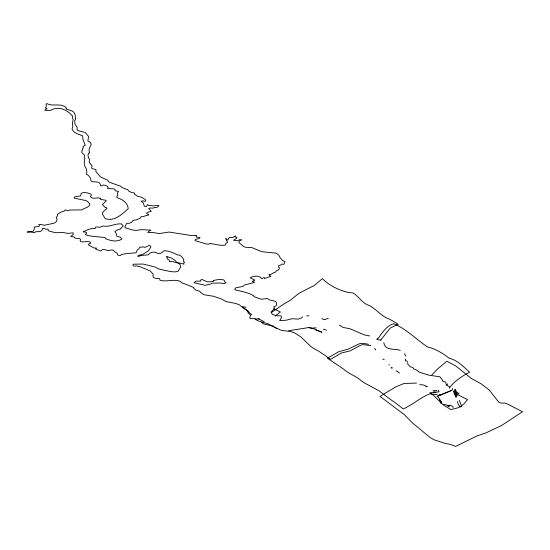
<?xml version="1.0" encoding="UTF-8"?>
<svg xmlns="http://www.w3.org/2000/svg" width="550" height="550" viewBox="0 0 550 550"><rect width="100%" height="100%" fill="white"/><g stroke="black" fill="none" stroke-linecap="round" stroke-linejoin="round"><path stroke-width="0.82" d="M404.869 353.581L404.793 354.819L405.852 356.104M405.522 359.074L405.398 360.8L407.639 361.281M375.506 349.979L375.595 349.271L374.426 348.679M389.084 365.138L389.173 364.437M441.024 403.686L441.272 402.497L439.312 399.451M261.821 322.163L261.876 322.761L263.952 324.06L274.134 326.288M391.758 368.39L392.26 367.709L391.029 367.661M377.018 339.742C381.893 333.768 385.756 325.944 393.772 323.716C406.677 329.106 416.178 339.433 427.577 346.968C435.593 348.789 442.729 353.279 449.206 358.215C457.696 360.277 463.361 366.671 469.611 372.171C461.904 376.303 454.444 381.006 449.178 388.183M380.779 340.031L390.156 328.171L398.186 324.197L392.157 320.609A75.426 42.233 61.5 0 0 388.967 318.938C381.164 316.319 376.427 309.114 369.291 305.491C362.182 303.504 358.902 296.23 352.811 292.882L348.879 292.6C338.951 290.139 329.732 286.021 322.444 278.603L314.414 285.381L299.118 293.198L289.939 300.534L283.821 304.006L271.583 312.386M302.637 316.759L301.551 317.928L298.382 319.144L292.298 318.704L286 320.238L279.689 320.691L281.634 317.226L281.009 315.92L276.052 315.679L272.229 314.139L271.061 312.256L274.491 308.296L273.783 306.811L275.612 306.137L276.588 305.002C277.53 299.076 270.091 301.854 267.444 298.526L261.229 299.221L253.853 296.594L253.722 295.769C247.988 292.38 241.141 291.383 234.802 289.733L235.042 288.468L236.039 287.746L242.894 286.468L244.461 284.955L254.354 282.514L254.334 281.93L252.354 281.627L252.416 281.249L254.863 280.094L250.188 277.784C253.179 276.079 257.407 275.344 260.459 277.228L261.731 278.761L263.856 277.516L264.619 277.901L264.619 278.561C265.045 277.881 274.031 276.176 269.603 275.688L269.06 274.409C271.776 274.966 272.986 272.312 275.626 272.092L276.072 271.095L278.382 269.809L279.304 268.654L279.393 267.609L278.541 267.183L278.644 265.753L280.514 265.217L281.689 264.117L283.931 264.303L285.017 261.58L282.652 260.673L279.407 256.644L278.967 255.358L276.279 253.172L261.607 251.68L252.161 247.692L245.479 247.239L243.602 246.558L238.817 242.433L239.291 240.982L241.842 239.786L239.498 239.697L237.786 240.742L233.571 240.316L236.692 238.205L236.837 237.407L235.07 236.816L235.517 235.95L232.451 237.593L230.106 237.394L229.075 237.834L228.353 238.473L227.954 240.041L226.889 239.834L225.775 238.446L227.562 242.646L225.947 243.004L225.445 244.984C220.323 246.249 214.837 243.801 209.729 243.512L209.192 244.138L206.669 244.062L195.126 240.68L194.934 239.979L195.697 239.442L199.43 238.226L200.028 237.559L196.247 237.022L196.061 236.314L196.714 235.352L191.049 235.489L169.001 232.045L159.211 233.571L152.041 232.382L147.771 232.526L148.486 231.502L150.975 230.134L141.508 229.659L135.905 230.429L132.33 229.934L125.269 227.734L124.857 226.978L126.61 223.369L129.401 223.259L131.553 222.337L132.598 220.818L134.193 220.021L135.981 220.069L140.298 218.157L141.13 216.652L143.137 216.673L146.458 215.407L148.266 215.277L148.72 214.376L147.469 214.129L146.52 213.111L148.555 211.984L151.271 211.372L148.686 208.546L150.143 207.989L153.058 208.175L154.509 207.446L156.846 207.46L159.032 205.865C158.242 204.414 153.154 206.972 151.023 205.322L149.284 205.624L147.448 204.614L146.664 206.408L144.389 206.257L143.124 202.778L141.247 201.279L142.739 200.812L145.207 201.389L145.846 200.887L145.358 199.616L141.721 197.237L137.631 196.343L134.365 194.061L134.496 193.057L131.086 192.314L128.624 190.96L127.573 189.551C125.606 189.207 120.863 187.241 120.718 186.23L109.725 182.366L108.206 181.445L108.034 180.455L100.526 176.907L95.858 171.566L96.037 169.675L92.166 168.582L91.747 168.108L92.008 165.639L89.114 162.195L89.691 159.548L88.406 157.706L88.041 155.031L88.481 153.209L89.684 152.804C88.069 150.074 89.801 146.994 91.252 144.609L90.434 142.388L87.862 140.862L88.598 136.434L85.284 132.509L78.155 130.632L77.041 129.779L77.124 127.304L74.931 124.025L74.711 120.581L75.522 119.419L75.549 117.287L74.828 113.884C73.487 110.206 69.032 110.447 66.041 108.914L66.674 108.371C61.868 102.259 53.247 107.03 46.949 103.62L46.193 103.964L46.145 107.002L45.334 108.027L47.114 108.604L44.729 110.241L49.17 110.516L51.212 110.11C58.637 105.655 67.458 109.993 72.566 116.126L72.593 118.504L73.239 119.261L72.428 123.076L72.779 126.789L72.029 128.803C73.521 133.485 78.856 134.193 82.672 135.891L82.981 139.535L85.195 145.166L82.858 146.513L83.325 148.005L82.397 148.988L82.569 150.026L81.991 150.411L81.785 152.46L84.473 155.148L84.315 157.348L84.886 158.434L84.233 160.036L84.624 161.659L84.123 163.103L84.968 166.506L86.522 169.311L86.859 172.514L86.199 174.006C89.334 175.766 90.647 177.623 91.108 181.087C93.851 182.944 98.869 180.324 100.382 184.339L100.664 185.852L101.516 185.948L103.194 184.986L105.937 185.46L108.123 186.931L107.47 188.423L114.111 188.849L115.101 189.613L115.046 190.712L118.47 191.4L117.308 193.373L117.934 195.264L116.738 196.687L116.992 197.684C122.244 199.189 127.779 202.647 128.239 208.636C121.983 214.335 114.613 221.691 105.27 218.653L103.036 215.188C99.516 211.303 111.292 207.886 105.249 207.549L102.417 204.593L106.253 200.812L106.047 200.303L100.629 199.382L100.079 198.688L100.533 198.275C97.776 196.762 92.62 200.186 90.365 196.563L91.128 195.642L91.169 194.212C88.694 192.968 83.359 191.661 81.084 193.38L80.809 195.827L75.144 196.797L74.167 197.381L74.126 198.11L85.573 200.509L87.436 201.389L89.932 204.133C88.997 208.141 83.958 207.639 82.177 209.88L69.795 210.052L67.334 210.781L65.285 209.804L64.323 211.042L61.861 211.681L57.502 214.246L57.448 215.614L56.217 217.669A7.851 4.531 0 0 1 55.419 222.379L53.921 223.272L44.323 225.225L40.844 224.538L38.638 224.696L39.414 225.438L39.133 226.332L34.176 227.109L34.176 229.446L33.419 231.192C21.436 232.904 29.755 231.254 34.354 232.719L35.784 231.708L39.71 231.633L41.023 231.096L42.212 230.01L42.46 228.642L43.746 228.353L46.056 229.268L48.07 229.006L48.132 230.361L49.012 231.062L55.433 232.712L62.865 232.567L68.083 233.358L73.129 232.843L73.088 234.596L70.785 236.472L74.367 236.988L74.841 238.102L79.929 238.679L80.506 239.614C77.983 244.276 88.949 239.855 90.564 242.591L90.757 243.127L88.419 244.317L88.55 244.867L93.562 247.837L96.608 248.133L95.397 248.847L99.564 250.628L101.062 250.992L102.128 249.755L103.407 249.363L108.542 250.587L111.973 249.844L113.334 250.243L115.163 252.127L117.301 253.206L117.219 254.492L118.525 255.344L120.251 255.633L121.344 254.567C126.198 253.378 131.271 253.289 136.084 252.78L137.314 249.996L139.081 248.655L139.934 246.978L141.047 247.294L143.144 246.819L144.953 247.404L149.256 245.438L150.81 246.283L150.782 247.197L148.493 250.745L142.835 254.334L138.854 255.276L137.954 255.805L138.029 256.651C141.213 254.891 144.925 255.386 148.246 254.781C150.322 251.639 155.066 251.309 157.926 253.55L161.067 253.22L163.783 250.841C168.444 250.456 173.333 252.89 177.547 254.946C180.208 254.286 182.524 257.661 183.844 259.49L183.253 260.961L184.573 262.192L183.624 263.072L184.002 264.199L176.536 262.309L175.354 260.583L171.201 257.861L169.317 257.62L167.64 256.596L166.176 256.616L167.447 257.716L167.049 258.314L167.468 259.022L169.249 260.219L169.476 261.69L172.239 261.525L177.176 262.859L179.039 263.601L180.036 264.722L180.593 265.815L180.482 267.369L177.98 271.404C173.498 272.642 168.589 271.095 164.203 270.263C161.253 269.541 157.754 269.005 155.416 267.149L143.282 264.069L133.554 264.179A1.939 1.121 0 0 0 133.244 265.623L133.911 266.131L136.737 265.918L140.374 266.812L150.191 270.944L153.141 274.093L152.969 276.609L153.67 277.585L155.389 278.259L159.741 278.685L159.926 280.191C166.561 282.329 174.336 278.506 180.634 281.6L181.466 282.721C185.405 284.068 189.86 285.869 193.799 287.595L193.82 288.351L195.986 290.221L199.904 291.294L200.42 292.325L204.098 294.759L213.73 296.306L221.533 299.007L225.892 301.517L235.716 303.462L239.278 304.755L244.654 309.018L247.823 310.619L248.098 312.95L250.594 314.985L249.748 317.9L250.601 318.718L254.011 318.333L256.279 319.227M431.867 374.88L437.993 368.651L446.806 361.206L455.654 365.867L471.384 378.496L481.216 383.859L487.114 388.272L489.314 390.122L498.912 402.304L500.878 403.074L504.811 403.061L506.777 403.652L522.5 411.751L501.435 425.59L486.124 432.829L476.939 435.971L455.709 446.38L449.817 444.228L445.885 443.616L434.094 439.808L430.162 437.566L412.473 422.922L404.607 414.872L380.043 396.426L395.134 387.221L401.259 384.546L404.319 383.467L416.563 383.082M275.158 316.14L280.369 311.953L273.859 308.88M448.243 406.292L449.976 405.144L452.788 406.505L453.131 407.612M377.286 338.69L376.888 338.951L378.159 339.783L381.067 340.175M447.384 383.989L446.119 384.897L449.536 386.87M446.119 384.897L447.384 384.168M437.999 397.409L438.371 397.196L441.65 402.284M436.941 396.371L452.382 390.122L452.272 388.451M437.717 396.227L451.612 390.438M308.997 315.769L306.666 315.934M425.989 386.822L427.274 386.643L423.541 384.979L419.712 384.663M436.844 390.418L432.987 390.754M436.081 392.7L429.846 392.631L433.317 395.189L443.142 404.848L450.945 409.585L457.902 407.818L460.962 406.368L464.021 403.81L467.514 399.63L456.342 393.951M439.038 394.756L440.316 394.591M288.619 330.708L308.722 327.566L313.748 328.776L321.839 332.228L315.611 329.904M259.346 318.869L254.932 319.248C259.222 321.695 263.897 322.41 268.462 323.943A74.759 41.869 61.5 0 1 271.528 325.889L281.359 330.337L291.197 331.643L295.13 333.142L301.029 337.047L310.86 346.514A37.572 21.031 61.5 0 0 313.699 348.446L318.725 351.175L330.653 359.322L341.186 353.086L350.371 350.79L359.549 345.744L362.608 344.582L370.879 345.599M433.331 391.999L434.754 392.109M434.225 392.136L439.065 391.896L438.384 390.211M312.572 328.027L316.188 327.876M437.25 394.673L429.853 393.841C420.406 397.471 412.638 404.848 403.219 408.918L394.034 401.83A74.889 41.896 61.5 0 1 390.692 399.623L378.895 390.72L364.54 382.999A74.889 41.903 61.5 0 1 361.199 380.799C356.469 376.166 349.903 374.44 344.884 370.157A76.216 42.666 61.5 0 0 341.543 367.647L327.408 358.243L338.724 351.704L347.909 349.222L360.147 343.441L363.213 343.358L368.5 344.286M246.022 307.237L242.509 306.687L251.886 314.82M400.317 350.309C394.618 348.384 384.945 350.982 383.811 342.636M308.722 327.566L311.781 328.109M369.724 335.968L364.451 334.936L349.958 328.735L343.207 327.463L339.343 325.112M328.377 318.828L327.222 318.574L325.091 319.626L323.159 319.351L321.826 318.374M382.635 359.074L384.23 359.501M443.596 404.223L449.907 405.976M447.418 405.804L448.993 406.237M323.304 329.23L326.604 330.165M264.165 321.681L258.081 318.581M455.386 389.489L456.362 391.731L459.195 393.848L454.3 391.875L453.922 391.057L455.957 397.176L453.922 391.236M395.979 370.879L397.567 371.401L399.376 373.12M274.835 327.477L276.822 328.405M454.066 391.346L456.383 396.962L456.191 392.26M459.188 400.228L461.732 406.409L460.295 406.938L458.446 404.724L457.243 401.459M456.273 393.993L456.191 392.439L457.318 395.574M456.191 392.439L456.507 393.972M407.619 362.608L407.88 364.32L410.376 366.836L412.803 367.544L414.033 369.126L416.46 369.944L419.341 372.233L429.192 375.237L439.89 376.791L442.688 380.401L442.351 380.992L445.796 382.154L446.002 383.618M453.922 391.057L454.211 394.226M213.579 280.438L213.441 281.511L207.467 281.882L201.877 279.414L200.64 280.136L200.764 281.112L196.157 281.153L193.978 282.7L205.178 285.312L210.87 283.972L211.874 283.181L220.756 283.03L223.843 283.607L226.043 282.927L224.696 281.703L224.118 280.149L222.991 279.723L218.749 279.489L213.579 280.438M83.401 231.688L83.304 231.976C86.866 229.852 90.977 228.092 95.274 228.546L95.741 226.958L100.038 227.212L103.084 225.961C109.381 227.501 115.046 223.211 121.468 223.933L123.282 225.919L120.828 228.339L120.986 228.821L117.569 229.804L114.874 231.619L115.906 232.684L116.82 236.163L120.209 237.167L121.928 239.071C116.868 242.357 110.667 240.769 105.483 238.693L105.249 237.724C98.684 236.39 91.74 237.077 85.353 234.596L86.632 233.076L86.213 232.354L83.401 231.688M455.517 391.105L454.685 389.661L455.51 391.091"/></g></svg>
